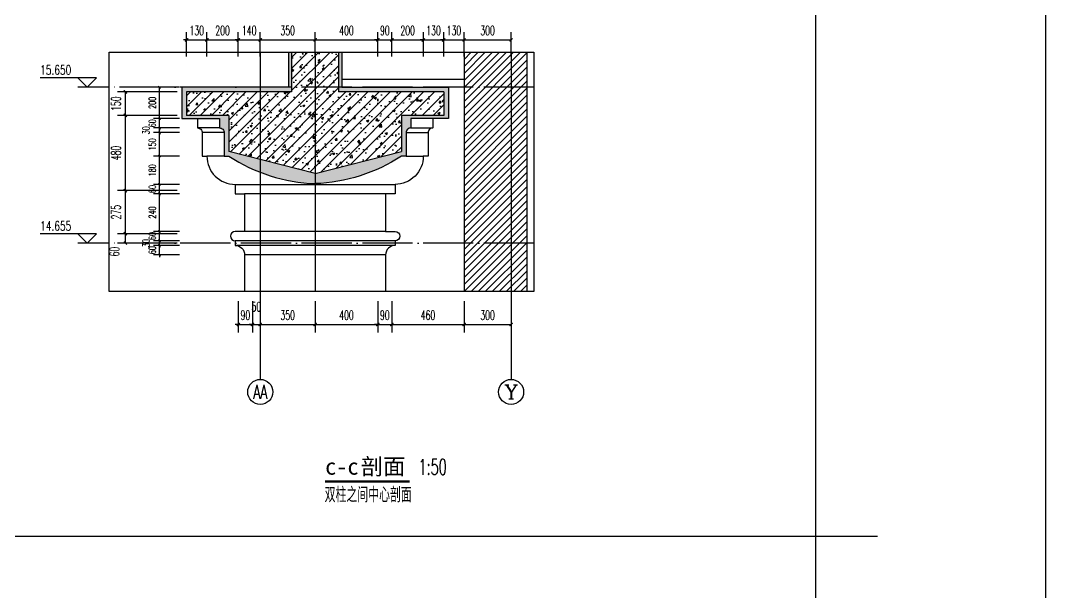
# Model space of a CAD drawing. Extents: x 0 to 125661, y -104936 to 8656.
# Drawn here: x 103498 to 110036, y -84707 to -81057 of the extents above; entities that cross this region are included whole.
import ezdxf
from ezdxf.enums import TextEntityAlignment as Align

# ---------------------------------------------------------------- set-up
doc = ezdxf.new("R2010")
doc.units = 0
doc.header["$LTSCALE"] = 800
doc.header["$MEASUREMENT"] = 0
doc.linetypes.add('DOTE', pattern=[2.42, 2, -0.2, 0.02, -0.2])
doc.layers.get('0').update_dxf_attribs({"linetype": 'CONTINUOUS'})
doc.layers.get('Defpoints').update_dxf_attribs({"color": 1, "linetype": 'CONTINUOUS'})
for name, color, linetype in [('A-立面看线', 117, 'CONTINUOUS'), ('A-装饰构件', 197, 'CONTINUOUS'), ('AXIS', 3, 'CONTINUOUS'), ('AXIS_TEXT', 7, 'CONTINUOUS'), ('DIM_ELEV', 3, 'CONTINUOUS'), ('DIM_SYMB', 3, 'CONTINUOUS'), ('DOTE', 28, 'CONTINUOUS'), ('PUB_DIM', 3, 'CONTINUOUS'), ('PUB_HATCH', 8, 'CONTINUOUS'), ('PUB_TEXT', 7, 'CONTINUOUS'), ('WALL', 50, 'CONTINUOUS'), ('装饰尺寸', 201, 'CONTINUOUS')]:
    doc.layers.add(name, color=color, linetype=linetype)
doc.styles.add('_TCH_AXIS', font='COMPLEX', dxfattribs={"bigfont": 'GBCBIG'})
doc.styles.add('_TCH_DIM', font='SIMPLEX', dxfattribs={"bigfont": 'GBCBIG'})
doc.styles.add('COMPLEX', font='COMPLEX')
doc.styles.add('DIM_FONT', font='SIMPLEX.shx', dxfattribs={"width": 0.6})
doc.styles.add('黑体', font='SIMHEI.TTF')
doc.dimstyles.new('DIMN15', dxfattribs={"dimscale": 0.15, "dimtxt": 300, "dimasz": 100, "dimexe": 250, "dimexo": 300, "dimgap": 150, "dimtad": 1, "dimdec": 0, "dimzin": 0, "dimdsep": 46, "dimtxsty": 'DIM_FONT', "dimblk": 'ARCHTICK', "dimcen": 0.09, "dimclrt": 7, "dimazin": 2, "dimtfac": 1, "dimtdec": 0, "dimtix": 1, "dimtmove": 2, "dimatfit": 3, "dimfxl": 0, "dimtolj": 1, "dimtzin": 0, "dimarcsym": 0})
doc.dimstyles.new('DIMN20', dxfattribs={"dimscale": 0.2, "dimtxt": 300, "dimasz": 100, "dimexe": 250, "dimexo": 300, "dimgap": 150, "dimtad": 1, "dimdec": 0, "dimzin": 0, "dimdsep": 46, "dimtxsty": 'DIM_FONT', "dimblk": 'ARCHTICK', "dimcen": 0.09, "dimclrt": 7, "dimazin": 2, "dimtfac": 1, "dimtdec": 0, "dimtix": 1, "dimtmove": 2, "dimatfit": 3, "dimfxl": 0, "dimtolj": 1, "dimtzin": 0, "dimarcsym": 0})

# ---------------------------------------------------------------- blocks, each defined once
blk = doc.blocks.new('_ArchTick')
at = {"color": 0, "linetype": 'ByBlock', "const_width": 0.4}
blk.add_lwpolyline([(-0.5, -0.5), (0.5, 0.5)], dxfattribs=at)
blk = doc.blocks.new('*D1300')
at = {"layer": 'Defpoints', "color": 0}
for p in [(104887.6, -82787.2), (104977.6, -82787.2), (104977.6, -82997.1)]:
    blk.add_point(p, dxfattribs=at)
at = {"layer": 'PUB_DIM', "color": 0, "lineweight": -2}
for p, q in [((104887.6, -82847.2), (104887.6, -83047.1)), ((104977.6, -82847.2), (104977.6, -83047.1)), ((104887.6, -82997.1), (104867.6, -82997.1)), ((104887.6, -82997.1), (104977.6, -82997.1)), ((104977.6, -82997.1), (104997.6, -82997.1))]:
    blk.add_line(p, q, dxfattribs=at)
at = {"layer": 'PUB_DIM', "color": 0, "lineweight": -2, "xscale": 20, "yscale": 20, "zscale": 20}
blk.add_blockref('_ArchTick', (104887.6, -82997.1), dxfattribs=at)
at = {"layer": 'PUB_DIM', "color": 0, "lineweight": -2, "xscale": 20, "yscale": 20, "zscale": 20, "rotation": 180}
blk.add_blockref('_ArchTick', (104977.6, -82997.1), dxfattribs=at)
at = {"layer": 'PUB_DIM', "color": 7, "insert": (104932.6, -82937.1), "char_height": 60, "attachment_point": 5, "style": 'DIM_FONT'}
blk.add_mtext('\\A1;90', dxfattribs=at)
blk = doc.blocks.new('*D1301')
at = {"layer": 'Defpoints', "color": 0}
for p in [(104977.6, -82787.2), (105027.6, -82787.2), (105027.6, -82997.1)]:
    blk.add_point(p, dxfattribs=at)
at = {"layer": 'PUB_DIM', "color": 0, "lineweight": -2}
for p, q in [((104977.6, -82847.2), (104977.6, -83047.1)), ((105027.6, -82847.2), (105027.6, -83047.1)), ((104977.6, -82997.1), (104957.6, -82997.1)), ((104977.6, -82997.1), (105027.6, -82997.1)), ((105027.6, -82997.1), (105047.6, -82997.1))]:
    blk.add_line(p, q, dxfattribs=at)
at = {"layer": 'PUB_DIM', "color": 0, "lineweight": -2, "xscale": 20, "yscale": 20, "zscale": 20}
blk.add_blockref('_ArchTick', (104977.6, -82997.1), dxfattribs=at)
at = {"layer": 'PUB_DIM', "color": 0, "lineweight": -2, "xscale": 20, "yscale": 20, "zscale": 20, "rotation": 180}
blk.add_blockref('_ArchTick', (105027.6, -82997.1), dxfattribs=at)
at = {"layer": 'PUB_DIM', "color": 7, "insert": (105002.6, -82883.6), "char_height": 60, "attachment_point": 5, "style": 'DIM_FONT'}
blk.add_mtext('\\A1;50', dxfattribs=at)
blk = doc.blocks.new('*D1302')
at = {"layer": 'Defpoints', "color": 0}
for p in [(105027.6, -82787.2), (105377.6, -82787.2), (105377.6, -82997.1)]:
    blk.add_point(p, dxfattribs=at)
at = {"layer": 'PUB_DIM', "color": 0, "lineweight": -2}
for p, q in [((105027.6, -82847.2), (105027.6, -83047.1)), ((105377.6, -82847.2), (105377.6, -83047.1)), ((105027.6, -82997.1), (105377.6, -82997.1))]:
    blk.add_line(p, q, dxfattribs=at)
at = {"layer": 'PUB_DIM', "color": 0, "lineweight": -2, "xscale": 20, "yscale": 20, "zscale": 20, "rotation": 180}
blk.add_blockref('_ArchTick', (105027.6, -82997.1), dxfattribs=at)
at = {"layer": 'PUB_DIM', "color": 0, "lineweight": -2, "xscale": 20, "yscale": 20, "zscale": 20}
blk.add_blockref('_ArchTick', (105377.6, -82997.1), dxfattribs=at)
at = {"layer": 'PUB_DIM', "color": 7, "insert": (105202.6, -82937.1), "char_height": 60, "attachment_point": 5, "style": 'DIM_FONT'}
blk.add_mtext('\\A1;350', dxfattribs=at)
blk = doc.blocks.new('*D1303')
at = {"layer": 'Defpoints', "color": 0}
for p in [(105377.6, -82787.2), (105777.2, -82787.2), (105777.2, -82997.1)]:
    blk.add_point(p, dxfattribs=at)
at = {"layer": 'PUB_DIM', "color": 0, "lineweight": -2}
for p, q in [((105377.6, -82847.2), (105377.6, -83047.1)), ((105777.2, -82847.2), (105777.2, -83047.1)), ((105377.6, -82997.1), (105777.2, -82997.1))]:
    blk.add_line(p, q, dxfattribs=at)
at = {"layer": 'PUB_DIM', "color": 0, "lineweight": -2, "xscale": 20, "yscale": 20, "zscale": 20, "rotation": 180}
blk.add_blockref('_ArchTick', (105377.6, -82997.1), dxfattribs=at)
at = {"layer": 'PUB_DIM', "color": 0, "lineweight": -2, "xscale": 20, "yscale": 20, "zscale": 20}
blk.add_blockref('_ArchTick', (105777.2, -82997.1), dxfattribs=at)
at = {"layer": 'PUB_DIM', "color": 7, "insert": (105577.4, -82937.1), "char_height": 60, "attachment_point": 5, "style": 'DIM_FONT'}
blk.add_mtext('\\A1;400', dxfattribs=at)
blk = doc.blocks.new('*D1304')
at = {"layer": 'Defpoints', "color": 0}
for p in [(105777.2, -82787.2), (105867.2, -82787.2), (105867.2, -82997.1)]:
    blk.add_point(p, dxfattribs=at)
at = {"layer": 'PUB_DIM', "color": 0, "lineweight": -2}
for p, q in [((105777.2, -82847.2), (105777.2, -83047.1)), ((105867.2, -82847.2), (105867.2, -83047.1)), ((105777.2, -82997.1), (105757.2, -82997.1)), ((105777.2, -82997.1), (105867.2, -82997.1)), ((105867.2, -82997.1), (105887.2, -82997.1))]:
    blk.add_line(p, q, dxfattribs=at)
at = {"layer": 'PUB_DIM', "color": 0, "lineweight": -2, "xscale": 20, "yscale": 20, "zscale": 20}
blk.add_blockref('_ArchTick', (105777.2, -82997.1), dxfattribs=at)
at = {"layer": 'PUB_DIM', "color": 0, "lineweight": -2, "xscale": 20, "yscale": 20, "zscale": 20, "rotation": 180}
blk.add_blockref('_ArchTick', (105867.2, -82997.1), dxfattribs=at)
at = {"layer": 'PUB_DIM', "color": 7, "insert": (105822.2, -82937.1), "char_height": 60, "attachment_point": 5, "style": 'DIM_FONT'}
blk.add_mtext('\\A1;90', dxfattribs=at)
blk = doc.blocks.new('*D1305')
at = {"layer": 'Defpoints', "color": 0}
for p in [(105867.2, -82787.2), (106327.6, -82787.2), (106327.6, -82997.1)]:
    blk.add_point(p, dxfattribs=at)
at = {"layer": 'PUB_DIM', "color": 0, "lineweight": -2}
for p, q in [((105867.2, -82847.2), (105867.2, -83047.1)), ((106327.6, -82847.2), (106327.6, -83047.1)), ((105867.2, -82997.1), (106327.6, -82997.1))]:
    blk.add_line(p, q, dxfattribs=at)
at = {"layer": 'PUB_DIM', "color": 0, "lineweight": -2, "xscale": 20, "yscale": 20, "zscale": 20, "rotation": 180}
blk.add_blockref('_ArchTick', (105867.2, -82997.1), dxfattribs=at)
at = {"layer": 'PUB_DIM', "color": 0, "lineweight": -2, "xscale": 20, "yscale": 20, "zscale": 20}
blk.add_blockref('_ArchTick', (106327.6, -82997.1), dxfattribs=at)
at = {"layer": 'PUB_DIM', "color": 7, "insert": (106097.4, -82937.1), "char_height": 60, "attachment_point": 5, "style": 'DIM_FONT'}
blk.add_mtext('\\A1;460', dxfattribs=at)
blk = doc.blocks.new('*D1306')
at = {"layer": 'Defpoints', "color": 0}
for p in [(106327.6, -82787.2), (106627.6, -82787.2), (106627.6, -82997.1)]:
    blk.add_point(p, dxfattribs=at)
at = {"layer": 'PUB_DIM', "color": 0, "lineweight": -2}
for p, q in [((106327.6, -82847.2), (106327.6, -83047.1)), ((106627.6, -82847.2), (106627.6, -83047.1)), ((106327.6, -82997.1), (106627.6, -82997.1))]:
    blk.add_line(p, q, dxfattribs=at)
at = {"layer": 'PUB_DIM', "color": 0, "lineweight": -2, "xscale": 20, "yscale": 20, "zscale": 20, "rotation": 180}
blk.add_blockref('_ArchTick', (106327.6, -82997.1), dxfattribs=at)
at = {"layer": 'PUB_DIM', "color": 0, "lineweight": -2, "xscale": 20, "yscale": 20, "zscale": 20}
blk.add_blockref('_ArchTick', (106627.6, -82997.1), dxfattribs=at)
at = {"layer": 'PUB_DIM', "color": 7, "insert": (106477.6, -82937.1), "char_height": 60, "attachment_point": 5, "style": 'DIM_FONT'}
blk.add_mtext('\\A1;300', dxfattribs=at)
blk = doc.blocks.new('*D1307')
at = {"layer": 'Defpoints', "color": 0}
for p in [(104687.3, -81181.2), (104557.6, -81346.2), (104687.3, -81346.2)]:
    blk.add_point(p, dxfattribs=at)
at = {"layer": 'PUB_DIM', "color": 0, "lineweight": -2}
for p, q in [((104557.6, -81286.2), (104557.6, -81131.2)), ((104687.3, -81286.2), (104687.3, -81131.2)), ((104557.6, -81181.2), (104537.6, -81181.2)), ((104557.6, -81181.2), (104687.3, -81181.2)), ((104687.3, -81181.2), (104707.3, -81181.2))]:
    blk.add_line(p, q, dxfattribs=at)
at = {"layer": 'PUB_DIM', "color": 0, "lineweight": -2, "xscale": 20, "yscale": 20, "zscale": 20}
blk.add_blockref('_ArchTick', (104557.6, -81181.2), dxfattribs=at)
at = {"layer": 'PUB_DIM', "color": 0, "lineweight": -2, "xscale": 20, "yscale": 20, "zscale": 20, "rotation": 180}
blk.add_blockref('_ArchTick', (104687.3, -81181.2), dxfattribs=at)
at = {"layer": 'PUB_DIM', "color": 7, "insert": (104622.4, -81121.2), "char_height": 60, "attachment_point": 5, "style": 'DIM_FONT'}
blk.add_mtext('\\A1;130', dxfattribs=at)
blk = doc.blocks.new('*D1308')
at = {"layer": 'Defpoints', "color": 0}
for p in [(104887.3, -81181.2), (104687.3, -81346.2), (104887.3, -81346.2)]:
    blk.add_point(p, dxfattribs=at)
at = {"layer": 'PUB_DIM', "color": 0, "lineweight": -2}
for p, q in [((104687.3, -81286.2), (104687.3, -81131.2)), ((104887.3, -81286.2), (104887.3, -81131.2)), ((104687.3, -81181.2), (104887.3, -81181.2))]:
    blk.add_line(p, q, dxfattribs=at)
at = {"layer": 'PUB_DIM', "color": 0, "lineweight": -2, "xscale": 20, "yscale": 20, "zscale": 20, "rotation": 180}
blk.add_blockref('_ArchTick', (104687.3, -81181.2), dxfattribs=at)
at = {"layer": 'PUB_DIM', "color": 0, "lineweight": -2, "xscale": 20, "yscale": 20, "zscale": 20}
blk.add_blockref('_ArchTick', (104887.3, -81181.2), dxfattribs=at)
at = {"layer": 'PUB_DIM', "color": 7, "insert": (104787.3, -81121.2), "char_height": 60, "attachment_point": 5, "style": 'DIM_FONT'}
blk.add_mtext('\\A1;200', dxfattribs=at)
blk = doc.blocks.new('*D1309')
at = {"layer": 'Defpoints', "color": 0}
for p in [(105027.6, -81181.2), (104887.3, -81346.2), (105027.6, -81346.2)]:
    blk.add_point(p, dxfattribs=at)
at = {"layer": 'PUB_DIM', "color": 0, "lineweight": -2}
for p, q in [((104887.3, -81286.2), (104887.3, -81131.2)), ((105027.6, -81286.2), (105027.6, -81131.2)), ((104887.3, -81181.2), (104867.3, -81181.2)), ((104887.3, -81181.2), (105027.6, -81181.2)), ((105027.6, -81181.2), (105047.6, -81181.2))]:
    blk.add_line(p, q, dxfattribs=at)
at = {"layer": 'PUB_DIM', "color": 0, "lineweight": -2, "xscale": 20, "yscale": 20, "zscale": 20}
blk.add_blockref('_ArchTick', (104887.3, -81181.2), dxfattribs=at)
at = {"layer": 'PUB_DIM', "color": 0, "lineweight": -2, "xscale": 20, "yscale": 20, "zscale": 20, "rotation": 180}
blk.add_blockref('_ArchTick', (105027.6, -81181.2), dxfattribs=at)
at = {"layer": 'PUB_DIM', "color": 7, "insert": (104957.4, -81121.2), "char_height": 60, "attachment_point": 5, "style": 'DIM_FONT'}
blk.add_mtext('\\A1;140', dxfattribs=at)
blk = doc.blocks.new('*D1310')
at = {"layer": 'Defpoints', "color": 0}
for p in [(105377.6, -81181.2), (105027.6, -81346.2), (105377.6, -81346.2)]:
    blk.add_point(p, dxfattribs=at)
at = {"layer": 'PUB_DIM', "color": 0, "lineweight": -2}
for p, q in [((105027.6, -81286.2), (105027.6, -81131.2)), ((105377.6, -81286.2), (105377.6, -81131.2)), ((105027.6, -81181.2), (105377.6, -81181.2))]:
    blk.add_line(p, q, dxfattribs=at)
at = {"layer": 'PUB_DIM', "color": 0, "lineweight": -2, "xscale": 20, "yscale": 20, "zscale": 20, "rotation": 180}
blk.add_blockref('_ArchTick', (105027.6, -81181.2), dxfattribs=at)
at = {"layer": 'PUB_DIM', "color": 0, "lineweight": -2, "xscale": 20, "yscale": 20, "zscale": 20}
blk.add_blockref('_ArchTick', (105377.6, -81181.2), dxfattribs=at)
at = {"layer": 'PUB_DIM', "color": 7, "insert": (105202.6, -81121.2), "char_height": 60, "attachment_point": 5, "style": 'DIM_FONT'}
blk.add_mtext('\\A1;350', dxfattribs=at)
blk = doc.blocks.new('*D1311')
at = {"layer": 'Defpoints', "color": 0}
for p in [(105777.2, -81181.2), (105377.6, -81346.2), (105777.2, -81346.2)]:
    blk.add_point(p, dxfattribs=at)
at = {"layer": 'PUB_DIM', "color": 0, "lineweight": -2}
for p, q in [((105377.6, -81286.2), (105377.6, -81131.2)), ((105777.2, -81286.2), (105777.2, -81131.2)), ((105377.6, -81181.2), (105777.2, -81181.2))]:
    blk.add_line(p, q, dxfattribs=at)
at = {"layer": 'PUB_DIM', "color": 0, "lineweight": -2, "xscale": 20, "yscale": 20, "zscale": 20, "rotation": 180}
blk.add_blockref('_ArchTick', (105377.6, -81181.2), dxfattribs=at)
at = {"layer": 'PUB_DIM', "color": 0, "lineweight": -2, "xscale": 20, "yscale": 20, "zscale": 20}
blk.add_blockref('_ArchTick', (105777.2, -81181.2), dxfattribs=at)
at = {"layer": 'PUB_DIM', "color": 7, "insert": (105577.4, -81121.2), "char_height": 60, "attachment_point": 5, "style": 'DIM_FONT'}
blk.add_mtext('\\A1;400', dxfattribs=at)
blk = doc.blocks.new('*D1312')
at = {"layer": 'Defpoints', "color": 0}
for p in [(105867.6, -81181.2), (105777.2, -81346.2), (105867.6, -81346.2)]:
    blk.add_point(p, dxfattribs=at)
at = {"layer": 'PUB_DIM', "color": 0, "lineweight": -2}
for p, q in [((105777.2, -81286.2), (105777.2, -81131.2)), ((105867.6, -81286.2), (105867.6, -81131.2)), ((105777.2, -81181.2), (105757.2, -81181.2)), ((105777.2, -81181.2), (105867.6, -81181.2)), ((105867.6, -81181.2), (105887.6, -81181.2))]:
    blk.add_line(p, q, dxfattribs=at)
at = {"layer": 'PUB_DIM', "color": 0, "lineweight": -2, "xscale": 20, "yscale": 20, "zscale": 20}
blk.add_blockref('_ArchTick', (105777.2, -81181.2), dxfattribs=at)
at = {"layer": 'PUB_DIM', "color": 0, "lineweight": -2, "xscale": 20, "yscale": 20, "zscale": 20, "rotation": 180}
blk.add_blockref('_ArchTick', (105867.6, -81181.2), dxfattribs=at)
at = {"layer": 'PUB_DIM', "color": 7, "insert": (105822.4, -81121.2), "char_height": 60, "attachment_point": 5, "style": 'DIM_FONT'}
blk.add_mtext('\\A1;90', dxfattribs=at)
blk = doc.blocks.new('*D1313')
at = {"layer": 'Defpoints', "color": 0}
for p in [(106067.9, -81181.2), (105867.6, -81346.2), (106067.9, -81346.2)]:
    blk.add_point(p, dxfattribs=at)
at = {"layer": 'PUB_DIM', "color": 0, "lineweight": -2}
for p, q in [((105867.6, -81286.2), (105867.6, -81131.2)), ((106067.9, -81286.2), (106067.9, -81131.2)), ((105867.6, -81181.2), (106067.9, -81181.2))]:
    blk.add_line(p, q, dxfattribs=at)
at = {"layer": 'PUB_DIM', "color": 0, "lineweight": -2, "xscale": 20, "yscale": 20, "zscale": 20, "rotation": 180}
blk.add_blockref('_ArchTick', (105867.6, -81181.2), dxfattribs=at)
at = {"layer": 'PUB_DIM', "color": 0, "lineweight": -2, "xscale": 20, "yscale": 20, "zscale": 20}
blk.add_blockref('_ArchTick', (106067.9, -81181.2), dxfattribs=at)
at = {"layer": 'PUB_DIM', "color": 7, "insert": (105967.8, -81121.2), "char_height": 60, "attachment_point": 5, "style": 'DIM_FONT'}
blk.add_mtext('\\A1;200', dxfattribs=at)
blk = doc.blocks.new('*D1314')
at = {"layer": 'Defpoints', "color": 0}
for p in [(106197.6, -81181.2), (106067.9, -81346.2), (106197.6, -81346.2)]:
    blk.add_point(p, dxfattribs=at)
at = {"layer": 'PUB_DIM', "color": 0, "lineweight": -2}
for p, q in [((106067.9, -81286.2), (106067.9, -81131.2)), ((106197.6, -81286.2), (106197.6, -81131.2)), ((106067.9, -81181.2), (106047.9, -81181.2)), ((106067.9, -81181.2), (106197.6, -81181.2)), ((106197.6, -81181.2), (106217.6, -81181.2))]:
    blk.add_line(p, q, dxfattribs=at)
at = {"layer": 'PUB_DIM', "color": 0, "lineweight": -2, "xscale": 20, "yscale": 20, "zscale": 20}
blk.add_blockref('_ArchTick', (106067.9, -81181.2), dxfattribs=at)
at = {"layer": 'PUB_DIM', "color": 0, "lineweight": -2, "xscale": 20, "yscale": 20, "zscale": 20, "rotation": 180}
blk.add_blockref('_ArchTick', (106197.6, -81181.2), dxfattribs=at)
at = {"layer": 'PUB_DIM', "color": 7, "insert": (106132.8, -81121.2), "char_height": 60, "attachment_point": 5, "style": 'DIM_FONT'}
blk.add_mtext('\\A1;130', dxfattribs=at)
blk = doc.blocks.new('*D1315')
at = {"layer": 'Defpoints', "color": 0}
for p in [(106327.6, -81181.2), (106197.6, -81346.2), (106327.6, -81346.2)]:
    blk.add_point(p, dxfattribs=at)
at = {"layer": 'PUB_DIM', "color": 0, "lineweight": -2}
for p, q in [((106197.6, -81286.2), (106197.6, -81131.2)), ((106327.6, -81286.2), (106327.6, -81131.2)), ((106197.6, -81181.2), (106177.6, -81181.2)), ((106197.6, -81181.2), (106327.6, -81181.2)), ((106327.6, -81181.2), (106347.6, -81181.2))]:
    blk.add_line(p, q, dxfattribs=at)
at = {"layer": 'PUB_DIM', "color": 0, "lineweight": -2, "xscale": 20, "yscale": 20, "zscale": 20}
blk.add_blockref('_ArchTick', (106197.6, -81181.2), dxfattribs=at)
at = {"layer": 'PUB_DIM', "color": 0, "lineweight": -2, "xscale": 20, "yscale": 20, "zscale": 20, "rotation": 180}
blk.add_blockref('_ArchTick', (106327.6, -81181.2), dxfattribs=at)
at = {"layer": 'PUB_DIM', "color": 7, "insert": (106262.6, -81121.2), "char_height": 60, "attachment_point": 5, "style": 'DIM_FONT'}
blk.add_mtext('\\A1;130', dxfattribs=at)
blk = doc.blocks.new('*D1316')
at = {"layer": 'Defpoints', "color": 0}
for p in [(106627.6, -81181.2), (106327.6, -81346.2), (106627.6, -81346.2)]:
    blk.add_point(p, dxfattribs=at)
at = {"layer": 'PUB_DIM', "color": 0, "lineweight": -2}
for p, q in [((106327.6, -81286.2), (106327.6, -81131.2)), ((106627.6, -81286.2), (106627.6, -81131.2)), ((106327.6, -81181.2), (106627.6, -81181.2))]:
    blk.add_line(p, q, dxfattribs=at)
at = {"layer": 'PUB_DIM', "color": 0, "lineweight": -2, "xscale": 20, "yscale": 20, "zscale": 20, "rotation": 180}
blk.add_blockref('_ArchTick', (106327.6, -81181.2), dxfattribs=at)
at = {"layer": 'PUB_DIM', "color": 0, "lineweight": -2, "xscale": 20, "yscale": 20, "zscale": 20}
blk.add_blockref('_ArchTick', (106627.6, -81181.2), dxfattribs=at)
at = {"layer": 'PUB_DIM', "color": 7, "insert": (106477.6, -81121.2), "char_height": 60, "attachment_point": 5, "style": 'DIM_FONT'}
blk.add_mtext('\\A1;300', dxfattribs=at)
blk = doc.blocks.new('*D1317')
at = {"layer": 'Defpoints', "color": 0}
for p in [(104384.8, -81482.8), (104557.6, -81482.8), (104557.6, -81682.8)]:
    blk.add_point(p, dxfattribs=at)
at = {"layer": '装饰尺寸', "color": 0, "lineweight": -2}
for p, q in [((104512.6, -81482.8), (104347.3, -81482.8)), ((104384.8, -81682.8), (104384.8, -81482.8)), ((104512.6, -81682.8), (104347.3, -81682.8))]:
    blk.add_line(p, q, dxfattribs=at)
at = {"layer": '装饰尺寸', "color": 0, "lineweight": -2, "xscale": 15, "yscale": 15, "zscale": 15}
for p, rotation in [((104384.8, -81482.8), 90), ((104384.8, -81682.8), 270)]:
    blk.add_blockref('_ArchTick', p, dxfattribs=dict(at, rotation=rotation))
at = {"layer": '装饰尺寸', "color": 7, "insert": (104339.8, -81582.8), "char_height": 45, "attachment_point": 5, "rotation": 90, "style": 'DIM_FONT'}
blk.add_mtext('\\A1;200', dxfattribs=at)
blk = doc.blocks.new('*D1318')
at = {"layer": 'Defpoints', "color": 0}
for p in [(104384.8, -81682.8), (104557.6, -81682.8), (104557.6, -81742.8)]:
    blk.add_point(p, dxfattribs=at)
at = {"layer": '装饰尺寸', "color": 0, "lineweight": -2}
for p, q in [((104512.6, -81682.8), (104347.3, -81682.8)), ((104384.8, -81682.8), (104384.8, -81667.8)), ((104384.8, -81742.8), (104384.8, -81682.8)), ((104512.6, -81742.8), (104347.3, -81742.8)), ((104384.8, -81742.8), (104384.8, -81757.8))]:
    blk.add_line(p, q, dxfattribs=at)
at = {"layer": '装饰尺寸', "color": 0, "lineweight": -2, "xscale": 15, "yscale": 15, "zscale": 15}
for p, rotation in [((104384.8, -81682.8), 270), ((104384.8, -81742.8), 90)]:
    blk.add_blockref('_ArchTick', p, dxfattribs=dict(at, rotation=rotation))
at = {"layer": '装饰尺寸', "color": 7, "insert": (104339.8, -81712.8), "char_height": 45, "attachment_point": 5, "rotation": 90, "style": 'DIM_FONT'}
blk.add_mtext('\\A1;60', dxfattribs=at)
blk = doc.blocks.new('*D1319')
at = {"layer": 'Defpoints', "color": 0}
for p in [(104384.8, -81742.8), (104557.6, -81742.8), (104557.6, -81772.8)]:
    blk.add_point(p, dxfattribs=at)
at = {"layer": '装饰尺寸', "color": 0, "lineweight": -2}
for p, q in [((104512.6, -81742.8), (104347.3, -81742.8)), ((104512.6, -81772.8), (104347.3, -81772.8)), ((104384.8, -81742.8), (104384.8, -81727.8)), ((104384.8, -81772.8), (104384.8, -81742.8)), ((104384.8, -81772.8), (104384.8, -81787.8))]:
    blk.add_line(p, q, dxfattribs=at)
at = {"layer": '装饰尺寸', "color": 0, "lineweight": -2, "xscale": 15, "yscale": 15, "zscale": 15}
for p, rotation in [((104384.8, -81742.8), 270), ((104384.8, -81772.8), 90)]:
    blk.add_blockref('_ArchTick', p, dxfattribs=dict(at, rotation=rotation))
at = {"layer": '装饰尺寸', "color": 7, "insert": (104299.6, -81757.8), "char_height": 45, "attachment_point": 5, "rotation": 90, "style": 'DIM_FONT'}
blk.add_mtext('\\A1;30', dxfattribs=at)
blk = doc.blocks.new('*D1320')
at = {"layer": 'Defpoints', "color": 0}
for p in [(104384.8, -81772.8), (104557.6, -81772.8), (104557.6, -81922.8)]:
    blk.add_point(p, dxfattribs=at)
at = {"layer": '装饰尺寸', "color": 0, "lineweight": -2}
for p, q in [((104512.6, -81772.8), (104347.3, -81772.8)), ((104384.8, -81922.8), (104384.8, -81772.8)), ((104512.6, -81922.8), (104347.3, -81922.8))]:
    blk.add_line(p, q, dxfattribs=at)
at = {"layer": '装饰尺寸', "color": 0, "lineweight": -2, "xscale": 15, "yscale": 15, "zscale": 15}
for p, rotation in [((104384.8, -81772.8), 90), ((104384.8, -81922.8), 270)]:
    blk.add_blockref('_ArchTick', p, dxfattribs=dict(at, rotation=rotation))
at = {"layer": '装饰尺寸', "color": 7, "insert": (104339.8, -81847.8), "char_height": 45, "attachment_point": 5, "rotation": 90, "style": 'DIM_FONT'}
blk.add_mtext('\\A1;150', dxfattribs=at)
blk = doc.blocks.new('*D1321')
at = {"layer": 'Defpoints', "color": 0}
for p in [(104384.8, -81922.8), (104557.6, -81922.8), (104557.6, -82102.8)]:
    blk.add_point(p, dxfattribs=at)
at = {"layer": '装饰尺寸', "color": 0, "lineweight": -2}
for p, q in [((104512.6, -81922.8), (104347.3, -81922.8)), ((104384.8, -82102.8), (104384.8, -81922.8)), ((104512.6, -82102.8), (104347.3, -82102.8))]:
    blk.add_line(p, q, dxfattribs=at)
at = {"layer": '装饰尺寸', "color": 0, "lineweight": -2, "xscale": 15, "yscale": 15, "zscale": 15}
for p, rotation in [((104384.8, -81922.8), 90), ((104384.8, -82102.8), 270)]:
    blk.add_blockref('_ArchTick', p, dxfattribs=dict(at, rotation=rotation))
at = {"layer": '装饰尺寸', "color": 7, "insert": (104339.8, -82012.8), "char_height": 45, "attachment_point": 5, "rotation": 90, "style": 'DIM_FONT'}
blk.add_mtext('\\A1;180', dxfattribs=at)
blk = doc.blocks.new('*D1322')
at = {"layer": 'Defpoints', "color": 0}
for p in [(104384.8, -82102.8), (104557.6, -82102.8), (104557.6, -82162.8)]:
    blk.add_point(p, dxfattribs=at)
at = {"layer": '装饰尺寸', "color": 0, "lineweight": -2}
for p, q in [((104512.6, -82102.8), (104347.3, -82102.8)), ((104384.8, -82102.8), (104384.8, -82087.8)), ((104384.8, -82162.8), (104384.8, -82102.8)), ((104512.6, -82162.8), (104347.3, -82162.8)), ((104384.8, -82162.8), (104384.8, -82177.8))]:
    blk.add_line(p, q, dxfattribs=at)
at = {"layer": '装饰尺寸', "color": 0, "lineweight": -2, "xscale": 15, "yscale": 15, "zscale": 15}
for p, rotation in [((104384.8, -82102.8), 270), ((104384.8, -82162.8), 90)]:
    blk.add_blockref('_ArchTick', p, dxfattribs=dict(at, rotation=rotation))
at = {"layer": '装饰尺寸', "color": 7, "insert": (104339.8, -82132.8), "char_height": 45, "attachment_point": 5, "rotation": 90, "style": 'DIM_FONT'}
blk.add_mtext('\\A1;60', dxfattribs=at)
blk = doc.blocks.new('*D1323')
at = {"layer": 'Defpoints', "color": 0}
for p in [(104384.8, -82162.8), (104557.6, -82162.8), (104557.6, -82402.8)]:
    blk.add_point(p, dxfattribs=at)
at = {"layer": '装饰尺寸', "color": 0, "lineweight": -2}
for p, q in [((104512.6, -82162.8), (104347.3, -82162.8)), ((104384.8, -82402.8), (104384.8, -82162.8)), ((104512.6, -82402.8), (104347.3, -82402.8))]:
    blk.add_line(p, q, dxfattribs=at)
at = {"layer": '装饰尺寸', "color": 0, "lineweight": -2, "xscale": 15, "yscale": 15, "zscale": 15}
for p, rotation in [((104384.8, -82162.8), 90), ((104384.8, -82402.8), 270)]:
    blk.add_blockref('_ArchTick', p, dxfattribs=dict(at, rotation=rotation))
at = {"layer": '装饰尺寸', "color": 7, "insert": (104339.8, -82282.8), "char_height": 45, "attachment_point": 5, "rotation": 90, "style": 'DIM_FONT'}
blk.add_mtext('\\A1;240', dxfattribs=at)
blk = doc.blocks.new('*D1324')
at = {"layer": 'Defpoints', "color": 0}
for p in [(104384.8, -82402.8), (104557.6, -82402.8), (104557.6, -82462.8)]:
    blk.add_point(p, dxfattribs=at)
at = {"layer": '装饰尺寸', "color": 0, "lineweight": -2}
for p, q in [((104512.6, -82402.8), (104347.3, -82402.8)), ((104384.8, -82402.8), (104384.8, -82387.8)), ((104384.8, -82462.8), (104384.8, -82402.8)), ((104512.6, -82462.8), (104347.3, -82462.8)), ((104384.8, -82462.8), (104384.8, -82477.8))]:
    blk.add_line(p, q, dxfattribs=at)
at = {"layer": '装饰尺寸', "color": 0, "lineweight": -2, "xscale": 15, "yscale": 15, "zscale": 15}
for p, rotation in [((104384.8, -82402.8), 270), ((104384.8, -82462.8), 90)]:
    blk.add_blockref('_ArchTick', p, dxfattribs=dict(at, rotation=rotation))
at = {"layer": '装饰尺寸', "color": 7, "insert": (104339.8, -82432.8), "char_height": 45, "attachment_point": 5, "rotation": 90, "style": 'DIM_FONT'}
blk.add_mtext('\\A1;60', dxfattribs=at)
blk = doc.blocks.new('*D1325')
at = {"layer": 'Defpoints', "color": 0}
for p in [(104384.8, -82462.8), (104557.6, -82462.8), (104557.6, -82492.8)]:
    blk.add_point(p, dxfattribs=at)
at = {"layer": '装饰尺寸', "color": 0, "lineweight": -2}
for p, q in [((104512.6, -82462.8), (104347.3, -82462.8)), ((104512.6, -82492.8), (104347.3, -82492.8)), ((104384.8, -82462.8), (104384.8, -82447.8)), ((104384.8, -82492.8), (104384.8, -82462.8)), ((104384.8, -82492.8), (104384.8, -82507.8))]:
    blk.add_line(p, q, dxfattribs=at)
at = {"layer": '装饰尺寸', "color": 0, "lineweight": -2, "xscale": 15, "yscale": 15, "zscale": 15}
for p, rotation in [((104384.8, -82462.8), 270), ((104384.8, -82492.8), 90)]:
    blk.add_blockref('_ArchTick', p, dxfattribs=dict(at, rotation=rotation))
at = {"layer": '装饰尺寸', "color": 7, "insert": (104299.6, -82477.8), "char_height": 45, "attachment_point": 5, "rotation": 90, "style": 'DIM_FONT'}
blk.add_mtext('\\A1;30', dxfattribs=at)
blk = doc.blocks.new('*D1326')
at = {"layer": 'Defpoints', "color": 0}
for p in [(104384.8, -82492.8), (104557.6, -82492.8), (104557.6, -82552.8)]:
    blk.add_point(p, dxfattribs=at)
at = {"layer": '装饰尺寸', "color": 0, "lineweight": -2}
for p, q in [((104512.6, -82492.8), (104347.3, -82492.8)), ((104384.8, -82492.8), (104384.8, -82477.8)), ((104384.8, -82552.8), (104384.8, -82492.8)), ((104512.6, -82552.8), (104347.3, -82552.8)), ((104384.8, -82552.8), (104384.8, -82567.8))]:
    blk.add_line(p, q, dxfattribs=at)
at = {"layer": '装饰尺寸', "color": 0, "lineweight": -2, "xscale": 15, "yscale": 15, "zscale": 15}
for p, rotation in [((104384.8, -82492.8), 270), ((104384.8, -82552.8), 90)]:
    blk.add_blockref('_ArchTick', p, dxfattribs=dict(at, rotation=rotation))
at = {"layer": '装饰尺寸', "color": 7, "insert": (104339.8, -82522.8), "char_height": 45, "attachment_point": 5, "rotation": 90, "style": 'DIM_FONT'}
blk.add_mtext('\\A1;60', dxfattribs=at)
blk = doc.blocks.new('*D1327')
at = {"layer": 'Defpoints', "color": 0}
for p in [(104167.2, -81512.8), (104557.6, -81512.8), (104557.6, -81662.8)]:
    blk.add_point(p, dxfattribs=at)
at = {"layer": 'PUB_DIM', "color": 0, "lineweight": -2}
for p, q in [((104497.6, -81512.8), (104117.2, -81512.8)), ((104167.2, -81662.8), (104167.2, -81512.8)), ((104497.6, -81662.8), (104117.2, -81662.8))]:
    blk.add_line(p, q, dxfattribs=at)
at = {"layer": 'PUB_DIM', "color": 0, "lineweight": -2, "xscale": 20, "yscale": 20, "zscale": 20}
for p, rotation in [((104167.2, -81512.8), 90), ((104167.2, -81662.8), 270)]:
    blk.add_blockref('_ArchTick', p, dxfattribs=dict(at, rotation=rotation))
at = {"layer": 'PUB_DIM', "color": 7, "insert": (104107.2, -81587.8), "char_height": 60, "attachment_point": 5, "rotation": 90, "style": 'DIM_FONT'}
blk.add_mtext('\\A1;150', dxfattribs=at)
blk = doc.blocks.new('*D1328')
at = {"layer": 'Defpoints', "color": 0}
for p in [(104167.2, -81662.8), (104557.6, -81662.8), (104557.6, -82142.8)]:
    blk.add_point(p, dxfattribs=at)
at = {"layer": 'PUB_DIM', "color": 0, "lineweight": -2}
for p, q in [((104497.6, -81662.8), (104117.2, -81662.8)), ((104167.2, -82142.8), (104167.2, -81662.8)), ((104497.6, -82142.8), (104117.2, -82142.8))]:
    blk.add_line(p, q, dxfattribs=at)
at = {"layer": 'PUB_DIM', "color": 0, "lineweight": -2, "xscale": 20, "yscale": 20, "zscale": 20}
for p, rotation in [((104167.2, -81662.8), 90), ((104167.2, -82142.8), 270)]:
    blk.add_blockref('_ArchTick', p, dxfattribs=dict(at, rotation=rotation))
at = {"layer": 'PUB_DIM', "color": 7, "insert": (104107.2, -81902.8), "char_height": 60, "attachment_point": 5, "rotation": 90, "style": 'DIM_FONT'}
blk.add_mtext('\\A1;480', dxfattribs=at)
blk = doc.blocks.new('*D1329')
at = {"layer": 'Defpoints', "color": 0}
for p in [(104167.2, -82142.8), (104557.6, -82142.8), (104557.6, -82417.8)]:
    blk.add_point(p, dxfattribs=at)
at = {"layer": 'PUB_DIM', "color": 0, "lineweight": -2}
for p, q in [((104497.6, -82142.8), (104117.2, -82142.8)), ((104167.2, -82417.8), (104167.2, -82142.8)), ((104497.6, -82417.8), (104117.2, -82417.8))]:
    blk.add_line(p, q, dxfattribs=at)
at = {"layer": 'PUB_DIM', "color": 0, "lineweight": -2, "xscale": 20, "yscale": 20, "zscale": 20}
for p, rotation in [((104167.2, -82142.8), 90), ((104167.2, -82417.8), 270)]:
    blk.add_blockref('_ArchTick', p, dxfattribs=dict(at, rotation=rotation))
at = {"layer": 'PUB_DIM', "color": 7, "insert": (104107.2, -82280.3), "char_height": 60, "attachment_point": 5, "rotation": 90, "style": 'DIM_FONT'}
blk.add_mtext('\\A1;275', dxfattribs=at)
blk = doc.blocks.new('*D1330')
at = {"layer": 'Defpoints', "color": 0}
for p in [(104167.2, -82417.8), (104557.6, -82417.8), (104557.6, -82477.8)]:
    blk.add_point(p, dxfattribs=at)
at = {"layer": 'PUB_DIM', "color": 0, "lineweight": -2}
for p, q in [((104497.6, -82417.8), (104117.2, -82417.8)), ((104167.2, -82477.8), (104167.2, -82417.8)), ((104497.6, -82477.8), (104117.2, -82477.8))]:
    blk.add_line(p, q, dxfattribs=at)
at = {"layer": 'PUB_DIM', "color": 0, "lineweight": -2, "xscale": 20, "yscale": 20, "zscale": 20}
for p, rotation in [((104167.2, -82417.8), 90), ((104167.2, -82477.8), 270)]:
    blk.add_blockref('_ArchTick', p, dxfattribs=dict(at, rotation=rotation))
at = {"layer": 'PUB_DIM', "color": 7, "insert": (104098.2, -82531.8), "char_height": 60, "attachment_point": 5, "rotation": 90, "style": 'DIM_FONT'}
blk.add_mtext('\\A1;60', dxfattribs=at)
blk = doc.blocks.new('_AXISO')
blk.add_circle((0, 0), 0.5)
at = {"layer": 'AXIS_TEXT', "style": 'COMPLEX', "width": 1.041667}
blk.add_attdef('A', text='', height=0.56, dxfattribs=at).set_placement((-0.25, -0.28), (0.25, -0.28), align=Align.FIT)

msp = doc.modelspace()

# ---------------------------------------------------------------- hatches: boundary and pattern name
at = {"layer": 'PUB_HATCH'}
h = msp.add_hatch(dxfattribs=at)
h.set_pattern_fill('HEX', color=256, scale=10, style=0)
h.set_pattern_definition([(0, (104527.25, -82098.38), (0, 16.49778), [9.525, -19.05]), (120, (104527.25, -82098.38), (-14.2875, -8.24889), [9.525, -19.05]), (60, (104536.775, -82098.38), (-14.2875, 8.24889), [9.525, -19.05])])
h.paths.add_polyline_path([(105927.6, -81922.8), (105957.6, -81922.8), (105957.6, -81772.8, -0.414215), (105987.6, -81742.8), (105987.6, -81682.8), (106227.9, -81682.8), (106227.9, -81482.8), (105547.8, -81482.8), (105547.4, -81482.8), (105547.4, -81259.7), (105527.4, -81259.7), (105527.4, -81512.8), (106197.6, -81512.8), (106197.6, -81662.8), (105927.6, -81662.8), (105927.6, -81892.8), (105377.6, -82033.1), (104827.6, -81892.8), (104827.6, -81662.8), (104557.6, -81662.8), (104557.6, -81512.8), (105227.4, -81512.8), (105227.4, -81259.7), (105207.4, -81259.7), (105207.4, -81482.8), (104527.3, -81482.8), (104527.3, -81682.8), (104767.6, -81682.8), (104767.6, -81742.8, -0.414215), (104797.6, -81772.8), (104797.6, -81922.8), (104827.6, -81922.8, 0.137446), (105377.6, -82098.4, 0.137446)])
h = msp.add_hatch(dxfattribs=at)
h.set_pattern_fill('钢筋混凝土', color=256, scale=20, style=0)
h.set_pattern_definition([(45, (104557.595, -82033.147), (-35.3553, 35.3553), []), (50, (104557.6, -82033.15), (143.452, -12.5504), [15, -165]), (355, (104557.6, -82033.15), (-27.75, 150.438), [12, -132]), (100.451, (104569.55, -82034.19), (115.702, 137.888), [12.748, -140.228]), (46.184, (104557.6, -81993.15), (213.448, -33.104), [22.5, -247.5]), (96.636, (104575.38, -81995.9), (186.933, 194.824), [19.122, -210.343]), (351.184, (104557.6, -81993.15), (186.932, 194.824), [18, -198]), (21, (104577.6, -82003.15), (119.3814, -80.524), [15, -165]), (326, (104577.6, -82003.15), (48.663, 145.03), [12, -132]), (71.451, (104587.54, -82009.86), (168.045, 64.506), [12.748, -140.228]), (37.5, (104557.595, -82033.147), (2.432, 66.5788), [0, -130.4, 0, -134, 0, -132.5]), (7.5, (104557.595, -82033.15), (52.614, 78.8823), [0, -76.4, 0, -127.4, 0, -50.5]), (327.5, (104512.995, -82033.147), (106.7645, -4.511), [0, -50, 0, -156, 0, -207]), (317.5, (104492.99, -82033.15), (116.6372, 20.021), [0, -65, 0, -103.6, 0, -147])])
h.paths.add_polyline_path([(105927.6, -81662.8), (106197.6, -81662.8), (106197.6, -81512.8), (104557.6, -81512.8), (104557.6, -81662.8), (104827.6, -81662.8), (104827.6, -81892.8), (105377.6, -82033.1), (105927.6, -81892.8)])
h.paths.add_polyline_path([(105527.4, -81259.7), (105227.4, -81259.7), (105227.4, -81512.8), (105527.4, -81512.8)])
h = msp.add_hatch(dxfattribs=at)
h.set_pattern_fill('ANSI31', color=256, scale=20, style=0)
h.set_pattern_definition([(45, (106327.592, -82787.16), (-22.45064, 22.45064), [])])
h.paths.add_polyline_path([(106727.6, -81259.7), (106327.6, -81259.7), (106327.6, -81662.8), (106727.6, -81662.8)])
h.paths.add_polyline_path([(106727.6, -81662.8), (106327.6, -81662.8), (106327.6, -82787.2), (106727.6, -82787.2)])

# ---------------------------------------------------------------- linework, layer by layer
at = {"layer": 'A-立面看线'}
for p, q in [((106327.6, -81432.8), (105547.4, -81432.8)), ((104767.6, -81742.8), (104627.3, -81742.8)), ((104797.6, -81772.8), (104657.3, -81772.8)), ((105957.6, -81772.8), (106097.9, -81772.8)), ((105987.6, -81742.8), (106127.9, -81742.8)), ((104797.6, -81922.8), (104687.3, -81922.8)), ((105957.6, -81922.8), (106067.9, -81922.8)), ((104867.3, -82102.8), (105887.6, -82102.8)), ((105827.2, -82162.8), (104927.6, -82162.8)), ((105827.2, -82402.8), (104927.6, -82402.8)), ((105887.2, -82462.8), (104867.6, -82462.8)), ((105878.1, -82493.5), (104876.7, -82493.5)), ((105827.2, -82552.8), (104927.6, -82552.8))]:
    msp.add_line(p, q, dxfattribs=at)
for points in [[(105547.4, -81259.7), (105547.4, -81482.8), (106227.9, -81482.8), (106227.9, -81682.8), (106127.6, -81682.8), (106127.6, -81742.8, 0.414215), (106097.6, -81772.8), (106097.6, -81922.8), (106067.6, -81922.8, -0.414214), (105887.6, -82102.8), (105887.6, -82162.8), (105827.2, -82162.8), (105827.2, -82402.8), (105887.2, -82402.8, -1), (105887.2, -82462.8), (105887.2, -82492.8, 0.414214), (105827.2, -82552.8), (105827.2, -82787.2)], [(104627.3, -81682.8), (104627.3, -81742.8, -0.414215), (104657.3, -81772.8), (104657.3, -81922.8), (104687.3, -81922.8, 0.414214), (104867.3, -82102.8), (104867.3, -82162.8), (104927.6, -82162.8), (104927.6, -82402.8), (104867.6, -82402.8, 1), (104867.6, -82462.8), (104867.6, -82492.8, -0.414214), (104927.6, -82552.8), (104927.6, -82787.2)]]:
    msp.add_lwpolyline(points, format="xyb", dxfattribs=at)
at = {"layer": 'A-装饰构件', "color": 0}
for points in [[(105207.4, -81259.7), (105207.4, -81482.8), (104527.3, -81482.8), (104527.3, -81682.8), (104767.6, -81682.8), (104767.6, -81742.8, -0.414215), (104797.6, -81772.8), (104797.6, -81922.8), (104827.6, -81922.8, 0.137446), (105377.6, -82098.4)], [(105547.8, -81259.7), (105547.8, -81482.8), (106227.9, -81482.8), (106227.9, -81682.8), (105987.6, -81682.8), (105987.6, -81742.8, 0.414215), (105957.6, -81772.8), (105957.6, -81922.8), (105927.6, -81922.8, -0.137446), (105377.6, -82098.4)]]:
    msp.add_lwpolyline(points, format="xyb", dxfattribs=at)
at = {"layer": 'AXIS'}
for p, q in [((105027.6, -82787.2), (105027.6, -83347.2)), ((106627.6, -82787.2), (106627.6, -83347.2))]:
    msp.add_line(p, q, dxfattribs=at)
at = {"layer": 'Defpoints'}
msp.add_line((94172.5, -84347.3), (108963.6, -84347.3), dxfattribs=at)
msp.add_lwpolyline([(94287.2, -88357.7), (108571.1, -88357.7), (108571.1, -80647.8), (94287.2, -80647.8)], close=True, dxfattribs=at)
at = {"layer": 'Defpoints', "color": 6}
msp.add_lwpolyline([(104063, -81259.7), (106773.1, -81259.7), (106773.1, -82787.2), (104063, -82787.2)], close=True, dxfattribs=at)
at = {"layer": 'DIM_ELEV'}
for p, q in [((103983.8, -81422.8), (103623.8, -81422.8)), ((103923.8, -81482.8), (103863.8, -81422.8)), ((103923.8, -81482.8), (103983.8, -81422.8)), ((104063, -81482.8), (103863.8, -81482.8)), ((103983.8, -82417.8), (103623.8, -82417.8)), ((103923.8, -82477.8), (103863.8, -82417.8)), ((103923.8, -82477.8), (103983.8, -82417.8)), ((104063, -82477.8), (103863.8, -82477.8))]:
    msp.add_line(p, q, dxfattribs=at)
at = {"layer": 'DIM_SYMB', "const_width": 14}
msp.add_lwpolyline([(105441.5, -83998.8), (105981.1, -83998.8)], dxfattribs=at)
at = {"layer": 'DOTE', "linetype": 'DOTE'}
for p, q in [((105027.6, -81259.7), (105027.6, -82787.2)), ((105377.6, -81259.7), (105377.6, -82787.2)), ((106627.6, -81259.7), (106627.6, -82787.2))]:
    msp.add_line(p, q, dxfattribs=at)
at = {"layer": 'DOTE', "linetype": 'DOTE', "ltscale": 0.2}
for p, q in [((106773.1, -81482.8), (104063, -81482.8)), ((106773.1, -82477.8), (104063, -82477.8))]:
    msp.add_line(p, q, dxfattribs=at)
at = {"layer": 'PUB_HATCH', "color": 1}
msp.add_lwpolyline([(62723.1, -63269.7), (110036.2, -63269.7), (110036.2, -104935.6), (62723.1, -104935.6)], close=True, dxfattribs=at)
at = {"layer": 'WALL'}
for p, q in [((105227.4, -81259.7), (105227.4, -81512.8)), ((105527.4, -81259.7), (105527.4, -81512.8)), ((106327.6, -81259.7), (106327.6, -82787.2)), ((106727.6, -81259.7), (106727.6, -82787.2)), ((105227.4, -81512.8), (104557.6, -81512.8)), ((104557.6, -81512.8), (104557.6, -81662.8)), ((106197.6, -81512.8), (105527.4, -81512.8)), ((106197.6, -81512.8), (106197.6, -81662.8)), ((104827.6, -81662.8), (104557.6, -81662.8)), ((104827.6, -81662.8), (104827.6, -81892.8)), ((104827.6, -81662.8), (104827.6, -81892.8)), ((106197.6, -81662.8), (105927.6, -81662.8)), ((105927.6, -81662.8), (105927.6, -81892.8)), ((105377.6, -82033.1), (104827.6, -81892.8)), ((105377.6, -82033.1), (105927.6, -81892.8))]:
    msp.add_line(p, q, dxfattribs=at)

# ---------------------------------------------------------------- block references
at = {"layer": 'AXIS'}
ref = msp.add_blockref('_AXISO', (105027.6, -83427.2), dxfattribs=dict(at, xscale=160, yscale=160, zscale=160))
ref.add_attrib('A', 'AA', dxfattribs={"layer": 'AXIS_TEXT', "height": 90.51, "style": '_TCH_AXIS', "width": 0.538462}).set_placement((104982.3, -83472.4), (105072.8, -83472.4), align=Align.FIT)
ref = msp.add_blockref('_AXISO', (106627.6, -83427.2), dxfattribs=dict(at, xscale=160, yscale=160, zscale=160))
ref.add_attrib('A', 'Y', dxfattribs={"layer": 'AXIS_TEXT', "height": 90.5, "style": '_TCH_AXIS', "width": 1.105263}).set_placement((106582.3, -83472.4), (106672.8, -83472.4), align=Align.FIT)

# ---------------------------------------------------------------- texts
at = {"layer": 'PUB_TEXT'}
for s, height, style, width, p in [('15.650', 59.5, '_TCH_DIM', 0.705882, (103623.8, -81402.8)), ('14.655', 59.5, '_TCH_DIM', 0.705882, (103623.8, -82397.8)), ('1:50', 100, 'DIM_FONT', 0.6, (106037.1, -83955.5))]:
    msp.add_text(s, height=height, dxfattribs=dict(at, style=style, width=width)).set_placement(p)
for s, height, style, p in [('c-c', 104.56, '黑体', (105441.5, -83955.5)), ('剖面', 104.56, '黑体', (105668.4, -83955.5)), ('双柱之间中心剖面', 96.45, '_TCH_DIM', (105438.2, -84132))]:
    msp.add_text(s, height=height, dxfattribs=dict(at, style=style)).set_placement(p)

# ---------------------------------------------------------------- dimensions: what is measured, and where the dimension line sits
at = {"layer": 'PUB_DIM'}
for p1, p2, distance, picture, middle in [((104557.6, -81346.2), (104687.3, -81346.2), 165, '*D1307', (104622.4, -81121.2)), ((104687.3, -81346.2), (104887.3, -81346.2), 165, '*D1308', (104787.3, -81121.2)), ((104887.3, -81346.2), (105027.6, -81346.2), 165, '*D1309', (104957.4, -81121.2)), ((105027.6, -81346.2), (105377.6, -81346.2), 165, '*D1310', (105202.6, -81121.2)), ((105377.6, -81346.2), (105777.2, -81346.2), 165, '*D1311', (105577.4, -81121.2)), ((105777.2, -81346.2), (105867.6, -81346.2), 165, '*D1312', (105822.4, -81121.2)), ((105867.6, -81346.2), (106067.9, -81346.2), 165, '*D1313', (105967.8, -81121.2)), ((106067.9, -81346.2), (106197.6, -81346.2), 165, '*D1314', (106132.8, -81121.2)), ((106197.6, -81346.2), (106327.6, -81346.2), 165, '*D1315', (106262.6, -81121.2)), ((106327.6, -81346.2), (106627.6, -81346.2), 165, '*D1316', (106477.6, -81121.2)), ((104557.6, -81662.8), (104557.6, -81512.8), 390.4, '*D1327', (104107.2, -81587.8)), ((104557.6, -82142.8), (104557.6, -81662.8), 390.4, '*D1328', (104107.2, -81902.8)), ((104557.6, -82417.8), (104557.6, -82142.8), 390.4, '*D1329', (104107.2, -82280.3)), ((104887.6, -82787.2), (104977.6, -82787.2), -210, '*D1300', (104932.6, -82937.1)), ((105027.6, -82787.2), (105377.6, -82787.2), -210, '*D1302', (105202.6, -82937.1)), ((105377.6, -82787.2), (105777.2, -82787.2), -210, '*D1303', (105577.4, -82937.1)), ((105777.2, -82787.2), (105867.2, -82787.2), -210, '*D1304', (105822.2, -82937.1)), ((105867.2, -82787.2), (106327.6, -82787.2), -210, '*D1305', (106097.4, -82937.1)), ((106327.6, -82787.2), (106627.6, -82787.2), -210, '*D1306', (106477.6, -82937.1))]:
    dim = msp.add_aligned_dim(p1=p1, p2=p2, distance=distance, dimstyle='DIMN20', dxfattribs=at)
    dim.commit()
    dim.dimension.update_dxf_attribs({"geometry": picture, "text_midpoint": middle})
for base, p1, p2, angle, picture, middle in [((104167.2, -82417.8), (104557.6, -82477.8), (104557.6, -82417.8), 90, '*D1330', (104098.2, -82531.8)), ((105027.6, -82997.1), (104977.6, -82787.2), (105027.6, -82787.2), 0, '*D1301', (105002.6, -82883.6))]:
    dim = msp.add_linear_dim(base=base, p1=p1, p2=p2, angle=angle, dimstyle='DIMN20', dxfattribs=at)
    dim.commit()
    dim.dimension.update_dxf_attribs({"geometry": picture, "text_midpoint": middle, "dimtype": 161})
at = {"layer": '装饰尺寸'}
for p1, p2, picture, middle in [((104557.6, -81682.8), (104557.6, -81482.8), '*D1317', (104339.8, -81582.8)), ((104557.6, -81742.8), (104557.6, -81682.8), '*D1318', (104339.8, -81712.8)), ((104557.6, -81922.8), (104557.6, -81772.8), '*D1320', (104339.8, -81847.8)), ((104557.6, -82102.8), (104557.6, -81922.8), '*D1321', (104339.8, -82012.8)), ((104557.6, -82162.8), (104557.6, -82102.8), '*D1322', (104339.8, -82132.8)), ((104557.6, -82402.8), (104557.6, -82162.8), '*D1323', (104339.8, -82282.8)), ((104557.6, -82462.8), (104557.6, -82402.8), '*D1324', (104339.8, -82432.8)), ((104557.6, -82552.8), (104557.6, -82492.8), '*D1326', (104339.8, -82522.8))]:
    dim = msp.add_aligned_dim(p1=p1, p2=p2, distance=172.8, dimstyle='DIMN15', dxfattribs=at)
    dim.commit()
    dim.dimension.update_dxf_attribs({"geometry": picture, "text_midpoint": middle})
for base, p1, p2, picture, middle in [((104384.8, -81742.8), (104557.6, -81772.8), (104557.6, -81742.8), '*D1319', (104299.6, -81757.8)), ((104384.8, -82462.8), (104557.6, -82492.8), (104557.6, -82462.8), '*D1325', (104299.6, -82477.8))]:
    dim = msp.add_linear_dim(base=base, p1=p1, p2=p2, angle=90, dimstyle='DIMN15', dxfattribs=at)
    dim.commit()
    dim.dimension.update_dxf_attribs({"geometry": picture, "text_midpoint": middle, "dimtype": 161})

doc.saveas('drawing.dxf')
